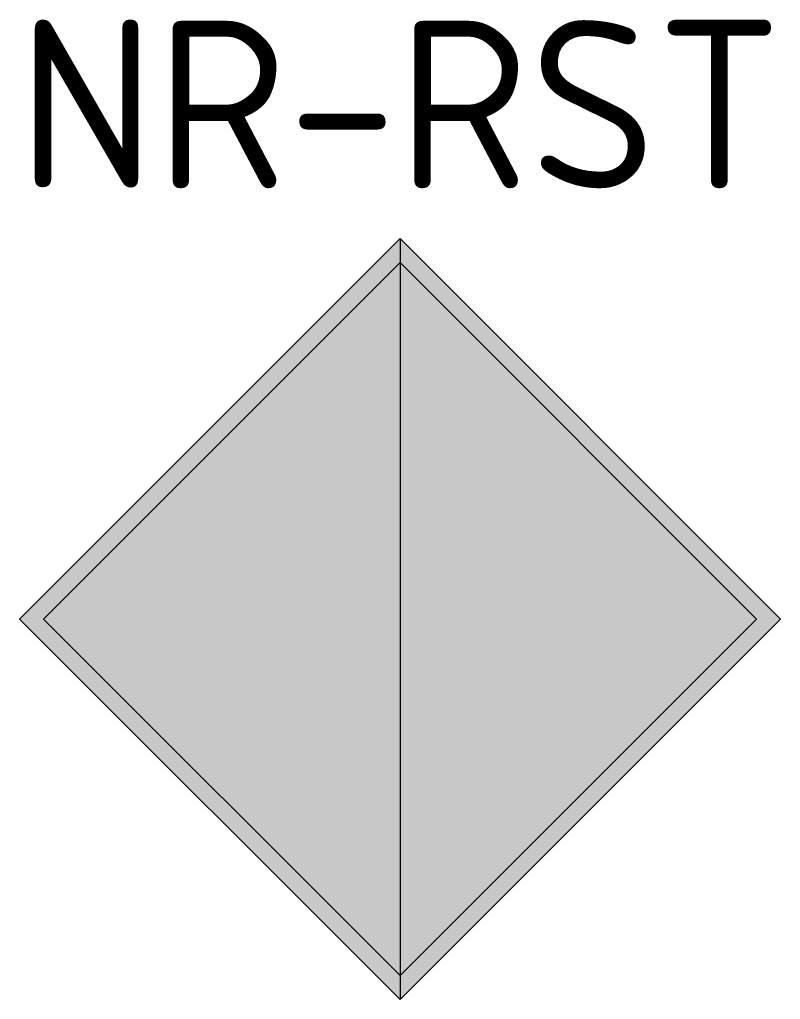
# Model space of a CAD drawing. Header units: metres. Extents: x -5.7 to 5.7, y 0 to 14.6.
import ezdxf
from ezdxf.enums import TextEntityAlignment as Align

# ---------------------------------------------------------------- set-up
doc = ezdxf.new("R2010")
doc.units = ezdxf.units.M
doc.styles.add('NLCS-ISO', font='NLCS-ISO.ttf')

msp = doc.modelspace()

# ---------------------------------------------------------------- hatches: boundary and pattern name
at = {"true_color": 0xf1f0ea}
h = msp.add_hatch(color=7, dxfattribs=at)
h.dxf.hatch_style = 1
h.paths.add_polyline_path([(-5.303, 5.657), (0, 10.96), (0, 11.314), (-5.657, 5.657), (0, 0), (0, 0.354)])
at = {"true_color": 0x237f52}
h = msp.add_hatch(color=107, dxfattribs=at)
h.dxf.hatch_style = 1
h.paths.add_polyline_path([(0, 11.314), (0, 10.96), (5.303, 5.657), (0, 0.354), (0, 0), (5.657, 5.657)])
h = msp.add_hatch(color=107, dxfattribs=at)
h.dxf.hatch_style = 1
h.paths.add_polyline_path([(0, 10.96), (-5.303, 5.657), (0, 0.354)], flags=17)
at = {"true_color": 0xf1f0ea}
h = msp.add_hatch(color=7, dxfattribs=at)
h.dxf.hatch_style = 1
h.paths.add_polyline_path([(0, 10.96), (0, 0.354), (5.303, 5.657)], flags=17)

# ---------------------------------------------------------------- linework, layer by layer
at = {"color": 107, "true_color": 0x237f52}
msp.add_line((0, 11.314), (0, 0), dxfattribs=at)
for points in [[(0, 0), (5.657, 5.657), (0, 11.314), (-5.657, 5.657)], [(0, 0.354), (5.303, 5.657), (0, 10.96), (-5.303, 5.657)]]:
    msp.add_lwpolyline(points, close=True, dxfattribs=at)

# ---------------------------------------------------------------- texts
at = {"style": 'NLCS-ISO'}
msp.add_attdef('NR-RST', text='D.2R', height=2.5, dxfattribs=at).set_placement((0, 11.314), align=Align.BOTTOM_CENTER)

doc.saveas('drawing.dxf')
